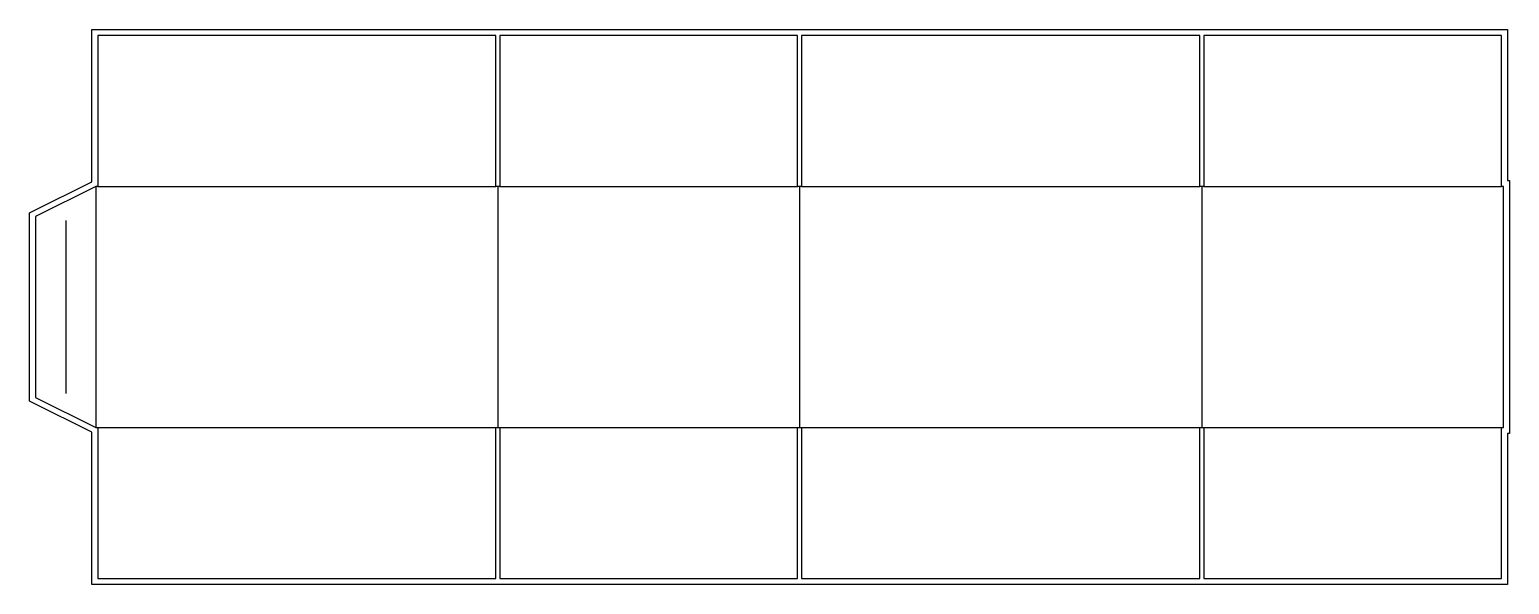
# Model space of a CAD drawing. Header units: millimetres. Extents: x -3 to 734, y -198 to 78.
import ezdxf

# ---------------------------------------------------------------- set-up
doc = ezdxf.new("R2010")
doc.units = ezdxf.units.MM
for name, color, linetype in [('Bleed', 2, 'CONTINUOUS'), ('CreaseLine', 3, 'CONTINUOUS'), ('CutContour', 1, 'CONTINUOUS'), ('GlueArea', 6, 'CONTINUOUS')]:
    doc.layers.add(name, color=color, linetype=linetype)

msp = doc.modelspace()

# ---------------------------------------------------------------- linework, layer by layer
at = {"layer": 'Bleed'}
msp.add_lwpolyline([(-1.34, -12.32), (28, 2.35), (28, 75.11), (28, 78.11), (31, 78.11), (228.22, 78.11), (229.22, 78.11), (231.22, 78.11), (232.22, 78.11), (378.45, 78.11), (379.45, 78.11), (381.45, 78.11), (382.45, 78.11), (578.67, 78.11), (579.67, 78.11), (581.67, 78.11), (582.67, 78.11), (729.9, 78.11), (732.9, 78.11), (732.9, 75.11), (732.9, 3), (733.9, 3), (733.9, 0), (733.9, -120), (733.9, -123), (732.9, -123), (732.9, -195.11), (732.9, -198.11), (729.9, -198.11), (582.67, -198.11), (581.67, -198.11), (579.67, -198.11), (578.67, -198.11), (382.45, -198.11), (381.45, -198.11), (379.45, -198.11), (378.45, -198.11), (232.22, -198.11), (231.22, -198.11), (229.22, -198.11), (228.22, -198.11), (31, -198.11), (28, -198.11), (28, -195.11), (28, -122.35), (-1.34, -107.68), (-3, -106.85), (-3, -105), (-3, -15), (-3, -13.15)], close=True, dxfattribs=at)
at = {"layer": 'CreaseLine'}
for points in [[(30, 0), (30, -120)], [(31, 0), (229.22, 0)], [(230.22, 0), (230.22, -120)], [(231.22, 0), (379.45, 0)], [(380.45, 0), (380.45, -120)], [(381.45, 0), (579.67, 0)], [(580.67, 0), (580.67, -120)], [(581.67, 0), (729.9, 0)], [(31, -120), (229.22, -120)], [(231.22, -120), (379.45, -120)], [(381.45, -120), (579.67, -120)], [(581.67, -120), (729.9, -120)]]:
    msp.add_lwpolyline(points, dxfattribs=at)
at = {"layer": 'CutContour'}
msp.add_lwpolyline([(30, 0), (0, -15), (0, -105), (30, -120), (31, -120), (31, -195.11), (229.22, -195.11), (229.22, -120), (230.22, -120), (231.22, -120), (231.22, -195.11), (379.45, -195.11), (379.45, -120), (380.45, -120), (381.45, -120), (381.45, -195.11), (579.67, -195.11), (579.67, -120), (580.67, -120), (581.67, -120), (581.67, -195.11), (729.9, -195.11), (729.9, -120), (730.9, -120), (730.9, 0), (729.9, 0), (729.9, 75.11), (581.67, 75.11), (581.67, 0), (580.67, 0), (579.67, 0), (579.67, 75.11), (381.45, 75.11), (381.45, 0), (380.45, 0), (379.45, 0), (379.45, 75.11), (231.22, 75.11), (231.22, 0), (230.22, 0), (229.22, 0), (229.22, 75.11), (31, 75.11), (31, 0)], close=True, dxfattribs=at)
at = {"layer": 'GlueArea'}
msp.add_lwpolyline([(15, -17), (15, -103)], dxfattribs=at)

doc.saveas('drawing.dxf')
